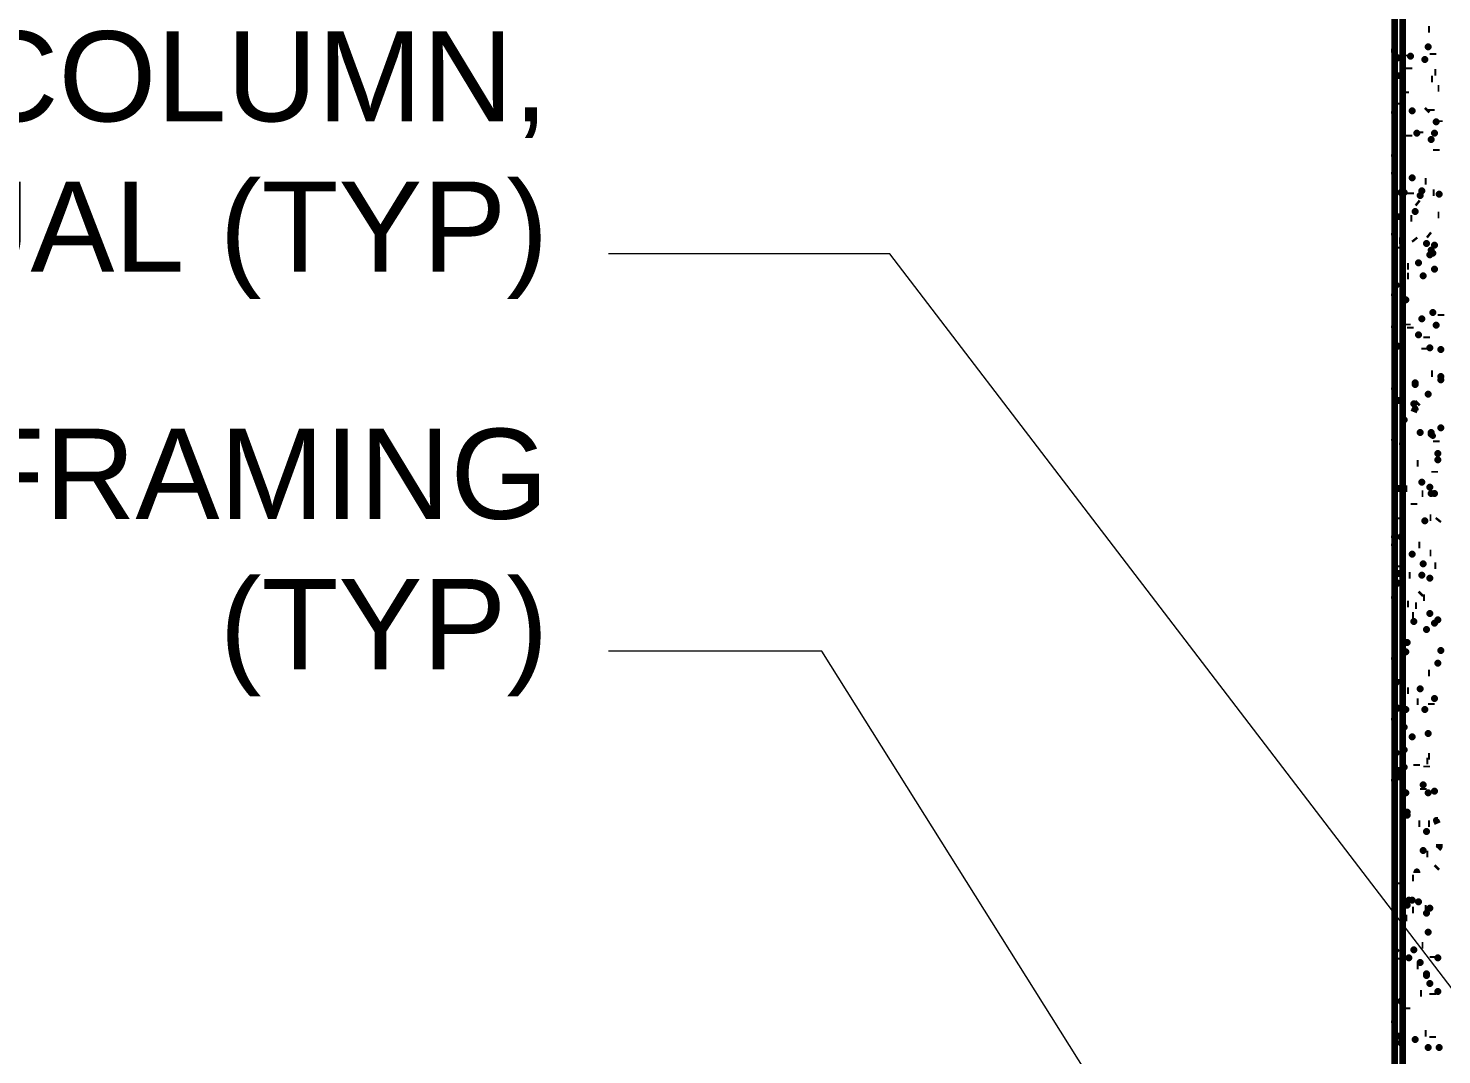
# Model space of a CAD drawing. Extents: x 157.9 to 227.5, y 0 to 46.
# Drawn here: x 166.47 to 178.22, y 21.14 to 29.68 of the extents above; entities that cross this region are included whole.
import ezdxf

# ---------------------------------------------------------------- set-up
doc = ezdxf.new("R2010")
doc.units = 0
doc.header["$MEASUREMENT"] = 0
for name, color, linetype, lineweight in [('Dt-Line 1', 9, 'Continuous', 0), ('Dt-Line 3', 7, 'Continuous', 15), ('Dt-Text', 121, 'Continuous', 20)]:
    doc.layers.add(name, color=color, linetype=linetype, lineweight=lineweight)
doc.styles.get("Standard").update_dxf_attribs({"font": 'Arial.ttf'})
doc.dimstyles.new('1 & 1 Half111', dxfattribs={"dimtxt": 0.75, "dimasz": 0.75, "dimexe": 1, "dimexo": 0.375, "dimgap": 0.5, "dimtad": 1, "dimdec": 4, "dimzin": 3, "dimdsep": 46, "dimlunit": 4, "dimtxsty": 'Standard', "dimblk": 'ARCHTICK', "dimcen": 0.09375, "dimdle": 1, "dimclrd": 253, "dimclre": 253, "dimclrt": 256, "dimadec": 0, "dimazin": 0, "dimtfac": 0.6, "dimtdec": 4, "dimtix": 1, "dimtmove": 2, "dimatfit": 0, "dimfxl": 1, "dimfrac": 1, "dimtolj": 1, "dimtzin": 0, "dimlwd": 9, "dimlwe": 9, "dimarcsym": 0})

# ---------------------------------------------------------------- blocks, each defined once
blk = doc.blocks.new('_ARCHTICK')
at = {"color": 0, "linetype": 'ByBlock', "const_width": 0.15}
blk.add_lwpolyline([(-0.5, -0.5), (0.5, 0.5)], dxfattribs=at)

msp = doc.modelspace()

# ---------------------------------------------------------------- linework, layer by layer
at = {"layer": 'Dt-Line 1', "linetype": 'Continuous', "lineweight": 158}
for p, q in [((178.10789, 29.6707), (178.1212, 29.6707)), ((177.93476, 29.44431), (177.93476, 29.45762)), ((178.14784, 29.47094), (178.14784, 29.45762)), ((177.85486, 29.2845), (177.86818, 29.2845)), ((177.94808, 29.35108), (177.94808, 29.33777)), ((178.16116, 29.31113), (178.17447, 29.31113)), ((178.13452, 29.25787), (178.14784, 29.25787)), ((178.18779, 29.17796), (178.20111, 29.17796)), ((177.85486, 29.05811), (177.85486, 29.04479)), ((177.92145, 29.13801), (177.92145, 29.15133)), ((178.09457, 28.99152), (178.10789, 29.00484)), ((178.13452, 29.00484), (178.13452, 28.99152)), ((178.0413, 28.80508), (178.0413, 28.8184)), ((178.20111, 28.91162), (178.20111, 28.8983)), ((177.94808, 28.79176), (177.94808, 28.77845)), ((178.17447, 28.67191), (178.17447, 28.65859)), ((178.08125, 28.40556), (178.09457, 28.40556)), ((177.9614, 28.31234), (177.9614, 28.29903)), ((178.01467, 28.23244), (178.02798, 28.21913)), ((178.14784, 28.31234), (178.16116, 28.31234)), ((177.85486, 28.11259), (177.86818, 28.11259)), ((177.9614, 28.09927), (177.97472, 28.09927)), ((178.18779, 28.12591), (178.20111, 28.12591)), ((177.86818, 27.91283), (177.8815, 27.91283)), ((177.98803, 27.92615), (178.00135, 27.91283)), ((178.10789, 27.9661), (178.1212, 27.95278)), ((177.8815, 27.84624), (177.8815, 27.85956)), ((177.93476, 27.69975), (177.94808, 27.69975)), ((177.93476, 27.61985), (177.94808, 27.61985)), ((177.89481, 27.39346), (177.90813, 27.39346)), ((178.21443, 27.30024), (178.21443, 27.28692)), ((177.93476, 27.22034), (177.93476, 27.20702)), ((177.9614, 27.18038), (177.9614, 27.1937)), ((178.09457, 27.1138), (178.09457, 27.10048)), ((177.82823, 26.96731), (177.82823, 26.95399)), ((178.08125, 27.00726), (178.08125, 27.02058)), ((178.13452, 26.8075), (178.14784, 26.8075)), ((177.82823, 26.67433), (177.82823, 26.68765)), ((178.01467, 26.55448), (178.02798, 26.56779)), ((177.82823, 26.46126), (177.82823, 26.44794)), ((177.82823, 26.24818), (177.82823, 26.2615)), ((178.17447, 26.24818), (178.17447, 26.23486)), ((178.01467, 26.06174), (178.02798, 26.06174)), ((178.16116, 25.99515), (178.16116, 25.98184)), ((177.82823, 25.9552), (177.82823, 25.94188)), ((177.92145, 25.84867), (177.93476, 25.84867)), ((178.05462, 25.80871), (178.06794, 25.80871)), ((177.98803, 25.72881), (177.98803, 25.71549)), ((177.8815, 25.60895), (177.8815, 25.59564)), ((178.1212, 25.60895), (178.13452, 25.60895)), ((178.18779, 25.58232), (178.20111, 25.59564)), ((177.90813, 25.36925), (177.92145, 25.36925)), ((178.02798, 25.38256), (178.0413, 25.38256)), ((178.1212, 25.31598), (178.13452, 25.31598)), ((177.86818, 25.19612), (177.86818, 25.20944)), ((178.16116, 25.20944), (178.17447, 25.20944)), ((177.94808, 25.12954), (177.9614, 25.12954)), ((178.0413, 24.96973), (178.05462, 24.98305)), ((178.06794, 24.9431), (178.08125, 24.9431)), ((177.93476, 24.88983), (177.94808, 24.88983)), ((178.00135, 24.87651), (178.01467, 24.87651)), ((177.97472, 24.79661), (177.98803, 24.79661)), ((177.84154, 24.39709), (177.85486, 24.39709)), ((177.8815, 24.2506), (177.8815, 24.26392)), ((178.10789, 24.31719), (178.1212, 24.31719)), ((177.93476, 24.1707), (177.94808, 24.1707)), ((178.01467, 24.07748), (178.02798, 24.07748)), ((178.13452, 24.06416), (178.13452, 24.05085)), ((178.01467, 23.54479), (178.01467, 23.55811)), ((178.09457, 23.58474), (178.10789, 23.58474)), ((178.09457, 23.54479), (178.09457, 23.53147)), ((178.10789, 23.62469), (178.1212, 23.62469)), ((178.06794, 23.35835), (178.06794, 23.34503)), ((178.02798, 23.06537), (178.0413, 23.06537)), ((178.10789, 23.06537), (178.1212, 23.06537)), ((177.82823, 22.9322), (177.82823, 22.91888)), ((178.09457, 22.81234), (178.10789, 22.81234)), ((178.17447, 22.69249), (178.18779, 22.70581)), ((177.84154, 22.57264), (177.84154, 22.55932)), ((177.97472, 22.61259), (177.98803, 22.61259)), ((177.82823, 22.42615), (177.82823, 22.41283)), ((177.97472, 22.34624), (177.98803, 22.34624)), ((178.08125, 22.35956), (178.09457, 22.35956)), ((177.92145, 22.27966), (177.93476, 22.27966)), ((177.84154, 22.01332), (177.85486, 22.02663)), ((178.05462, 22.05327), (178.06794, 22.05327)), ((177.82823, 21.92009), (177.82823, 21.90678)), ((177.85486, 21.93341), (177.85486, 21.94673)), ((178.01467, 21.88014), (178.02798, 21.88014)), ((178.14784, 21.96004), (178.14784, 21.94673)), ((177.8815, 21.85351), (177.89481, 21.85351)), ((178.0413, 21.65375), (178.05462, 21.65375)), ((178.14784, 21.64043), (178.14784, 21.65375)), ((177.93476, 21.52058), (177.93476, 21.53389)), ((178.08125, 21.32082), (178.09457, 21.32082)), ((178.14784, 21.28087), (178.14784, 21.29419))]:
    msp.add_line(p, q, dxfattribs=at)
for points in [[(178.10789, 29.52421), (178.10789, 29.52421), (178.10789, 29.52422)], [(177.85486, 29.43099), (177.85486, 29.43099), (177.85486, 29.431)], [(177.9614, 29.44431), (177.9614, 29.44431), (177.9614, 29.44432)], [(178.08125, 29.41767), (178.08125, 29.41767), (178.08125, 29.41769)], [(177.82823, 28.9782), (177.82823, 28.9782), (177.82823, 28.97822)], [(177.97472, 28.99152), (177.97472, 28.99152), (177.97472, 28.99153)], [(178.01467, 28.80508), (178.01467, 28.80508), (178.01467, 28.80509)], [(178.16116, 28.80508), (178.16116, 28.80508), (178.16116, 28.80509)], [(178.17447, 28.8983), (178.17447, 28.8983), (178.17447, 28.89831)], [(178.13452, 28.75181), (178.13452, 28.75181), (178.13452, 28.75183)], [(177.82823, 28.61864), (177.82823, 28.61864), (177.82823, 28.61865)], [(177.82823, 28.47215), (177.82823, 28.47215), (177.82823, 28.47216)], [(177.97472, 28.4322), (177.97472, 28.4322), (177.97472, 28.43221)], [(177.8815, 28.31234), (177.8815, 28.31234), (177.8815, 28.31236)], [(177.90813, 28.31234), (177.90813, 28.31234), (177.90813, 28.31236)], [(178.0413, 28.28571), (178.0413, 28.28571), (178.0413, 28.28572)], [(178.05462, 28.32566), (178.05462, 28.32566), (178.05462, 28.32567)], [(178.20111, 28.29903), (178.20111, 28.29903), (178.20111, 28.29904)], [(178.00135, 28.15254), (178.00135, 28.15254), (178.00135, 28.15255)], [(177.82823, 27.9661), (177.82823, 27.9661), (177.82823, 27.96611)], [(178.09457, 27.8862), (178.09457, 27.8862), (178.09457, 27.88621)], [(178.16116, 27.87288), (178.16116, 27.87288), (178.16116, 27.87289)], [(178.1212, 27.79298), (178.1212, 27.79298), (178.1212, 27.79299)], [(178.13452, 27.83293), (178.13452, 27.83293), (178.13452, 27.83294)], [(178.14784, 27.80629), (178.14784, 27.80629), (178.14784, 27.8063)], [(178.02798, 27.72639), (178.02798, 27.72639), (178.02798, 27.7264)], [(178.16116, 27.67312), (178.16116, 27.67312), (178.16116, 27.67313)], [(177.84154, 27.53995), (177.84154, 27.53995), (177.84154, 27.53996)], [(178.06794, 27.61985), (178.06794, 27.61985), (178.06794, 27.61986)], [(177.82823, 27.46005), (177.82823, 27.46005), (177.82823, 27.46006)], [(178.14784, 27.31355), (178.14784, 27.31355), (178.14784, 27.31357)], [(177.82823, 27.1937), (177.82823, 27.1937), (177.82823, 27.19371)], [(178.05462, 27.26029), (178.05462, 27.26029), (178.05462, 27.2603)], [(178.17447, 27.20702), (178.17447, 27.20702), (178.17447, 27.20703)], [(178.02798, 27.12712), (178.02798, 27.12712), (178.02798, 27.12713)], [(177.85486, 27.03389), (177.85486, 27.03389), (177.85486, 27.03391)], [(178.1212, 27.02058), (178.1212, 27.02058), (178.1212, 27.02059)], [(178.21443, 27.00726), (178.21443, 27.00726), (178.21443, 27.00727)], [(178.21443, 26.78087), (178.21443, 26.78087), (178.21443, 26.78088)], [(178.21443, 26.75423), (178.21443, 26.75423), (178.21443, 26.75425)], [(177.86818, 26.58111), (177.86818, 26.58111), (177.86818, 26.58112)], [(178.10789, 26.63438), (178.10789, 26.63438), (178.10789, 26.63439)], [(177.98803, 26.55448), (177.98803, 26.55448), (177.98803, 26.55449)], [(177.98803, 26.48789), (178.00135, 26.51453), (178.00135, 26.50121)], [(177.90813, 26.4213), (177.90813, 26.4213), (177.90813, 26.42132)], [(178.21443, 26.35472), (178.21443, 26.35472), (178.21443, 26.35473)], [(177.89481, 26.22155), (177.89481, 26.22155), (177.89481, 26.22156)], [(178.0413, 26.31477), (178.0413, 26.31477), (178.0413, 26.31478)], [(178.18779, 26.14164), (178.18779, 26.14164), (178.18779, 26.14166)], [(178.18779, 26.08838), (178.18779, 26.08838), (178.18779, 26.08839)], [(178.05462, 25.90193), (178.05462, 25.90193), (178.05462, 25.90195)], [(178.1212, 25.86198), (178.1212, 25.86198), (178.1212, 25.86199)], [(177.86818, 25.84867), (177.86818, 25.84867), (177.86818, 25.84868)], [(178.13452, 25.80871), (178.13452, 25.80871), (178.13452, 25.80873)], [(178.16116, 25.80871), (178.16116, 25.80871), (178.16116, 25.80873)], [(178.08125, 25.58232), (178.08125, 25.58232), (178.08125, 25.58233)], [(177.82823, 25.44915), (177.82823, 25.44915), (177.82823, 25.44916)], [(177.8815, 25.44915), (177.8815, 25.44915), (177.8815, 25.44916)], [(177.82823, 25.38256), (177.82823, 25.38256), (177.82823, 25.38258)], [(177.97472, 25.30266), (177.97472, 25.30266), (177.97472, 25.30267)], [(178.06794, 25.22276), (178.06794, 25.22276), (178.06794, 25.22277)], [(177.85486, 25.06295), (177.85486, 25.06295), (177.85486, 25.06296)], [(177.86818, 25.14285), (177.86818, 25.14285), (177.86818, 25.14287)], [(178.05462, 25.12954), (178.05462, 25.12954), (178.05462, 25.12955)], [(178.1212, 25.1029), (178.1212, 25.1029), (178.1212, 25.10291)], [(177.82823, 24.9431), (177.82823, 24.9431), (177.82823, 24.94311)], [(178.1212, 24.80992), (178.1212, 24.80992), (178.1212, 24.80994)], [(177.98803, 24.74334), (177.98803, 24.74334), (177.98803, 24.74335)], [(178.16116, 24.73002), (178.16116, 24.73002), (178.16116, 24.73003)], [(178.18779, 24.75666), (178.18779, 24.75666), (178.18779, 24.75667)], [(177.93476, 24.57021), (177.93476, 24.57021), (177.93476, 24.57023)], [(178.09457, 24.67675), (178.09457, 24.67675), (178.09457, 24.67677)], [(177.92145, 24.49031), (177.92145, 24.49031), (177.92145, 24.49032)], [(178.21443, 24.50363), (178.21443, 24.50363), (178.21443, 24.50364)], [(177.82823, 24.43704), (177.82823, 24.43704), (177.82823, 24.43705)], [(178.18779, 24.39709), (178.18779, 24.39709), (178.18779, 24.3971)], [(177.84154, 24.23728), (177.84154, 24.23728), (177.84154, 24.2373)], [(178.0413, 24.18402), (178.0413, 24.18402), (178.0413, 24.18403)], [(178.16116, 24.10411), (178.16116, 24.10411), (178.16116, 24.10413)], [(177.85486, 24.02421), (177.85486, 24.02421), (177.85486, 24.02422)], [(177.92145, 24.01089), (177.92145, 24.01089), (177.92145, 24.01091)], [(178.08125, 24.01089), (178.08125, 24.01089), (178.08125, 24.01091)], [(177.82823, 23.93099), (177.82823, 23.93099), (177.82823, 23.931)], [(177.90813, 23.8644), (177.90813, 23.8644), (177.90813, 23.86442)], [(177.97472, 23.7845), (177.97472, 23.7845), (177.97472, 23.78451)], [(177.84154, 23.65133), (177.84154, 23.65133), (177.84154, 23.65134)], [(177.90813, 23.67796), (177.90813, 23.67796), (177.90813, 23.67798)], [(177.90813, 23.53147), (177.90813, 23.53147), (177.90813, 23.53149)], [(177.82823, 23.42494), (177.82823, 23.42494), (177.82823, 23.42495)], [(177.86818, 23.50484), (177.86818, 23.50484), (177.86818, 23.50485)], [(177.86818, 23.45157), (177.86818, 23.45157), (177.86818, 23.45158)], [(177.92145, 23.3184), (177.92145, 23.3184), (177.92145, 23.31841)], [(178.06794, 23.38499), (178.06794, 23.38499), (178.06794, 23.385)], [(178.10789, 23.3184), (178.10789, 23.3184), (178.10789, 23.31841)], [(178.16116, 23.33172), (178.16116, 23.33172), (178.16116, 23.33173)], [(177.93476, 23.13196), (177.93476, 23.13196), (177.93476, 23.13197)], [(178.18779, 23.06537), (178.17447, 23.09201), (178.18779, 23.09201)], [(178.09457, 22.99879), (178.09457, 22.99879), (178.09457, 22.9988)], [(178.06794, 22.83898), (178.06794, 22.83898), (178.06794, 22.83899)], [(178.20111, 22.89225), (178.20111, 22.86561), (178.18779, 22.8523)], [(178.01467, 22.65254), (178.01467, 22.66586), (178.01467, 22.65254)], [(177.93476, 22.3862), (177.93476, 22.3862), (177.93476, 22.38621)], [(177.94808, 22.42615), (177.94808, 22.42615), (177.94808, 22.42616)], [(177.97472, 22.42615), (177.97472, 22.42615), (177.97472, 22.42616)], [(178.02798, 22.41283), (178.02798, 22.41283), (178.02798, 22.41284)], [(178.1212, 22.35956), (178.1212, 22.35956), (178.1212, 22.35957)], [(178.09457, 22.31961), (178.09457, 22.31961), (178.09457, 22.31962)], [(178.10789, 22.1598), (178.10789, 22.1598), (178.10789, 22.15982)], [(177.98803, 22.01332), (177.98803, 22.01332), (177.98803, 22.01333)], [(177.94808, 21.94673), (177.94808, 21.94673), (177.94808, 21.94674)], [(178.0413, 21.90678), (178.0413, 21.90678), (178.0413, 21.90679)], [(178.18779, 21.94673), (178.18779, 21.94673), (178.18779, 21.94674)], [(178.1212, 21.73365), (178.1212, 21.73365), (178.1212, 21.73367)], [(178.18779, 21.66707), (178.18779, 21.66707), (178.18779, 21.66708)], [(177.8815, 21.58716), (177.8815, 21.58716), (177.8815, 21.58718)], [(177.82823, 21.41404), (177.82823, 21.41404), (177.82823, 21.41405)], [(177.8815, 21.24092), (177.8815, 21.24092), (177.8815, 21.24093)], [(178.00135, 21.26755), (178.00135, 21.26755), (178.00135, 21.26757)], [(178.10789, 21.20096), (178.10789, 21.20096), (178.10789, 21.20098)], [(178.20111, 21.20096), (178.20111, 21.20096), (178.20111, 21.20098)]]:
    msp.add_lwpolyline(points, dxfattribs=at)
for points in [[(177.82823, 29.49757), (177.82823, 29.49759), (177.82823, 29.48426)], [(178.00135, 26.7276), (178.00135, 26.72761), (178.00135, 26.71428)], [(178.13452, 26.30145), (178.13452, 26.31478), (178.13452, 26.30146), (178.14784, 26.28813)], [(177.93476, 23.15859), (177.93476, 23.1586), (177.92145, 23.15859)]]:
    msp.add_lwpolyline(points, close=True, dxfattribs=at)
for p in [(178.10789, 29.52421), (177.82823, 29.49757), (177.82823, 29.48426), (177.85486, 29.43099), (177.9614, 29.44431), (178.08125, 29.41767), (177.82823, 28.9782), (177.97472, 28.99152), (178.01467, 28.80508), (178.16116, 28.80508), (178.17447, 28.8983), (178.13452, 28.75181), (177.82823, 28.61864), (177.82823, 28.47215), (177.97472, 28.4322), (177.8815, 28.31234), (177.90813, 28.31234), (178.0413, 28.28571), (178.05462, 28.32566), (178.20111, 28.29903), (178.00135, 28.15254), (177.82823, 27.9661), (178.09457, 27.8862), (178.16116, 27.87288), (178.1212, 27.79298), (178.13452, 27.83293), (178.14784, 27.80629), (178.02798, 27.72639), (178.16116, 27.67312), (177.84154, 27.53995), (178.06794, 27.61985), (177.82823, 27.46005), (177.92145, 27.42009), (178.14784, 27.31355), (177.82823, 27.1937), (178.05462, 27.26029), (178.17447, 27.20702), (178.02798, 27.12712), (177.85486, 27.03389), (178.1212, 27.02058), (178.21443, 27.00726), (178.00135, 26.7276), (178.00135, 26.71428), (178.21443, 26.78087), (178.21443, 26.75423), (177.86818, 26.58111), (178.10789, 26.63438), (177.98803, 26.55448), (177.90813, 26.4213), (178.21443, 26.35472), (177.89481, 26.22155), (178.0413, 26.31477), (178.13452, 26.31477), (178.13452, 26.30145), (178.18779, 26.14164), (178.18779, 26.08838), (178.05462, 25.90193), (178.1212, 25.86198), (177.86818, 25.84867), (178.13452, 25.80871), (178.16116, 25.80871), (178.08125, 25.58232), (177.82823, 25.44915), (177.8815, 25.44915), (177.82823, 25.38256), (177.97472, 25.30266), (178.06794, 25.22276), (177.85486, 25.06295), (177.86818, 25.14285), (178.05462, 25.12954), (178.1212, 25.1029), (177.82823, 24.9431), (178.1212, 24.80992), (177.98803, 24.74334), (178.16116, 24.73002), (178.18779, 24.75666), (177.93476, 24.57021), (178.09457, 24.67675), (177.92145, 24.49031), (178.21443, 24.50363), (177.82823, 24.43704), (178.18779, 24.39709), (177.84154, 24.23728), (178.0413, 24.18402), (178.16116, 24.10411), (177.85486, 24.02421), (177.92145, 24.01089), (178.08125, 24.01089), (177.82823, 23.93099), (177.90813, 23.8644), (177.97472, 23.7845), (178.10789, 23.81113), (177.84154, 23.65133), (177.90813, 23.67796), (177.90813, 23.53147), (177.82823, 23.42494), (177.86818, 23.50484), (177.86818, 23.45157), (177.92145, 23.3184), (178.06794, 23.38499), (178.10789, 23.3184), (178.16116, 23.33172), (177.92145, 23.15859), (177.93476, 23.15859), (177.93476, 23.13196), (178.09457, 22.99879), (178.06794, 22.83898), (177.93476, 22.3862), (177.94808, 22.42615), (177.97472, 22.42615), (178.02798, 22.41283), (178.1212, 22.35956), (178.09457, 22.31961), (178.10789, 22.1598), (177.98803, 22.01332), (177.94808, 21.94673), (178.0413, 21.90678), (178.18779, 21.94673), (178.09457, 21.81356), (178.09457, 21.80024), (178.1212, 21.73365), (178.18779, 21.66707), (177.8815, 21.58716), (177.82823, 21.41404), (177.86818, 21.29419), (177.8815, 21.24092), (178.00135, 21.26755), (178.10789, 21.20096), (178.20111, 21.20096)]:
    msp.add_point(p, dxfattribs=at)
at = {"layer": 'Dt-Line 3', "linetype": 'Continuous', "lineweight": 211}
msp.add_line((177.82823, 38.80629), (177.82823, 19.58959), dxfattribs=at)
at = {"layer": 'Dt-Line 3', "linetype": 'Continuous', "lineweight": 158}
msp.add_line((177.89481, 38.80629), (177.89481, 19.58959), dxfattribs=at)

# ---------------------------------------------------------------- texts
at = {"layer": 'Dt-Text', "char_height": 0.75, "attachment_point": 9}
for s, insert in [('\\A1;STEEL COLUMN,\\POR EQUAL {\\A0;(TYP)}', (170.79133, 27.42725)), ('\\A1;2X6 WOOD FRAMING\\P{\\A0;(TYP)}', (170.79133, 24.12131))]:
    msp.add_mtext(s, dxfattribs=dict(at, insert=insert))

# ---------------------------------------------------------------- leaders
at = {"layer": 'Dt-Text', "annotation_type": 0, "has_hookline": 1, "hookline_direction": 1}
for points, text_width in [([(180.58564, 18.70826), (173.63226, 27.80225), (171.29133, 27.80225)], 8.28786), ([(177.89271, 16.81241), (173.06587, 24.49631), (171.29133, 24.49631)], 10.51842)]:
    msp.add_leader(points, dimstyle='1 & 1 Half111', override={"dimgap": 0.5, "dimtad": 0}, dxfattribs=dict(at, text_width=text_width))

doc.saveas('drawing.dxf')
